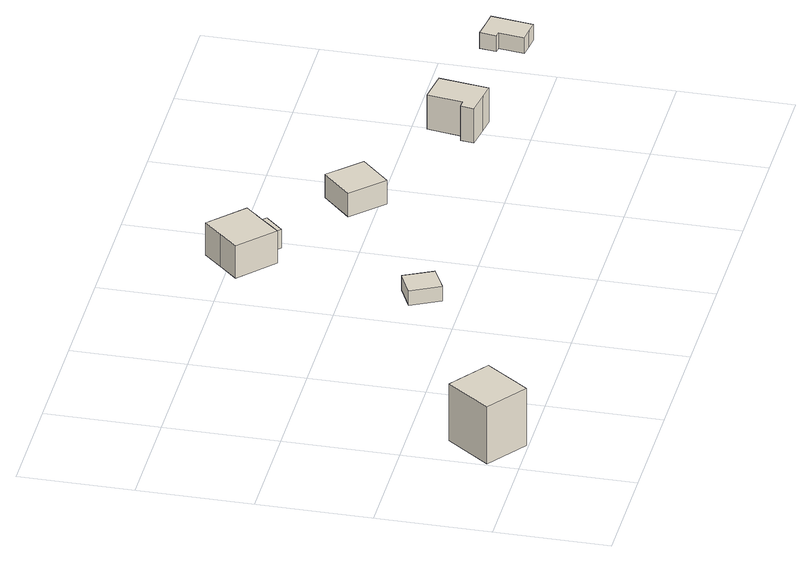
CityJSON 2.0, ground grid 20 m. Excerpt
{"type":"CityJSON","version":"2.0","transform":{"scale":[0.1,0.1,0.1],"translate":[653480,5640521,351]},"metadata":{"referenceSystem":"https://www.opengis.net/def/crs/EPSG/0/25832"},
"CityObjects":{
"building1":{"type":"Building","attributes":{"Gemeindeschluessel":"16071059","BezugspunktDach":"1000","function":"31001_1000","measuredHeight":10.98},"address":[{"country":"Deutschland","locality":"Nauendorf"},{"country":"Deutschland","locality":"Nauendorf","thoroughfareNumber":"7","thoroughfareName":"Am Steinberg"}],"geometry":[{"type":"Solid","lod":"1","boundaries":[[[[0,1,2,3]],[[4,5,6,7]],[[4,7,3,2]],[[5,4,2,1]],[[6,5,1,0]],[[7,6,0,3]]]]}]},
"building2":{"type":"Building","attributes":{"Gemeindeschluessel":"16071059","BezugspunktDach":"1000","function":"31001_9998","measuredHeight":2.75},"address":[{"country":"Deutschland","locality":"Nauendorf"}],"geometry":[{"type":"Solid","lod":"1","boundaries":[[[[8,9,10,11]],[[12,13,14,15]],[[12,15,11,10]],[[13,12,10,9]],[[14,13,9,8]],[[15,14,8,11]]]]}]},
"building3":{"type":"Building","attributes":{"Gemeindeschluessel":"16071059","BezugspunktDach":"1000","function":"31001_9998","measuredHeight":6.25},"address":[{"country":"Deutschland","locality":"Nauendorf"}],"geometry":[{"type":"Solid","lod":"1","boundaries":[[[[16,17,18,19,20,21,22,23,24]],[[25,26,27,28,29,30,31,32,33]],[[25,33,24,23]],[[26,25,23,22]],[[27,26,22,21]],[[28,27,21,20]],[[29,28,20,19]],[[30,29,19,18]],[[31,30,18,17]],[[32,31,17,16]],[[33,32,16,24]]]]}]},
"building4":{"type":"Building","attributes":{"Gemeindeschluessel":"16071059","BezugspunktDach":"1000","function":"31001_9998","measuredHeight":3.56},"address":[{"country":"Deutschland","locality":"Nauendorf"}],"geometry":[{"type":"Solid","lod":"1","boundaries":[[[[34,35,36,37,38]],[[39,40,41,42,43]],[[39,43,38,37]],[[40,39,37,36]],[[41,40,36,35]],[[42,41,35,34]],[[43,42,34,38]]]]}]},
"building5":{"type":"Building","attributes":{"Gemeindeschluessel":"16071059","BezugspunktDach":"1000","function":"31001_9998","measuredHeight":4.51},"address":[{"country":"Deutschland","locality":"Nauendorf"}],"geometry":[{"type":"Solid","lod":"1","boundaries":[[[[44,45,46,47]],[[48,49,50,51]],[[48,51,47,46]],[[49,48,46,45]],[[50,49,45,44]],[[51,50,44,47]]]]}]},
"building6":{"type":"Building","attributes":{"Gemeindeschluessel":"16071059","BezugspunktDach":"1000","function":"31001_9998","measuredHeight":6.67},"address":[{"country":"Deutschland","locality":"Nauendorf"}],"geometry":[{"type":"Solid","lod":"1","boundaries":[[[[52,53,54,55,56,57,58,59]],[[60,61,62,63,64,65,66,67]],[[60,67,59,58]],[[61,60,58,57]],[[62,61,57,56]],[[63,62,56,55]],[[64,63,55,54]],[[65,64,54,53]],[[66,65,53,52]],[[67,66,52,59]]]]}]},
"building7":{"type":"Building","attributes":{"Gemeindeschluessel":"16071059","BezugspunktDach":"1000","function":"31001_9998","measuredHeight":2.97},"address":[{"country":"Deutschland","locality":"Nauendorf"}],"geometry":[{"type":"Solid","lod":"1","boundaries":[[[[68,69,70,71,72,73,74,75]],[[76,77,78,79,80,81,82,83]],[[76,83,75,74]],[[77,76,74,73]],[[78,77,73,72]],[[79,78,72,71]],[[80,79,71,70]],[[81,80,70,69]],[[82,81,69,68]],[[83,82,68,75]]]]}]}
},
"vertices":[
[75,4,118],[132,81,118],[62,132,118],[5,55,118],[62,132,8],[132,81,8],[75,4,8],[5,55,8],
[359,208,115],[403,230,115],[378,281,115],[333,259,115],[378,281,87],[403,230,87],[359,208,87],[333,259,87],
[372,488,177],[388,506,177],[401,520,177],[411,531,177],[418,538,177],[431,552,177],[371,609,177],[341,577,177],[311,545,177],[341,577,115],[371,609,115],[431,552,115],[418,538,115],[411,531,115],[401,520,115],[388,506,115],[372,488,115],[311,545,115],
[406,489,159],[436,520,159],[418,538,159],[411,531,159],[388,506,159],[411,531,123],[418,538,123],[436,520,123],[406,489,123],[388,506,123],
[568,347,174],[618,397,174],[565,451,174],[515,401,174],[565,451,129],[618,397,129],[568,347,129],[515,401,129],
[795,236,213],[823,232,213],[835,319,213],[808,323,213],[780,327,213],[771,265,213],[758,266,213],[754,242,213],[758,266,147],[771,265,147],[780,327,147],[808,323,147],[835,319,147],[823,232,147],[795,236,147],[754,242,147],
[979,251,222],[973,206,222],[995,203,222],[1017,200,222],[1027,274,222],[1005,277,222],[973,281,222],[969,252,222],[973,281,192],[1005,277,192],[1027,274,192],[1017,200,192],[995,203,192],[973,206,192],[979,251,192],[969,252,192]
]}
